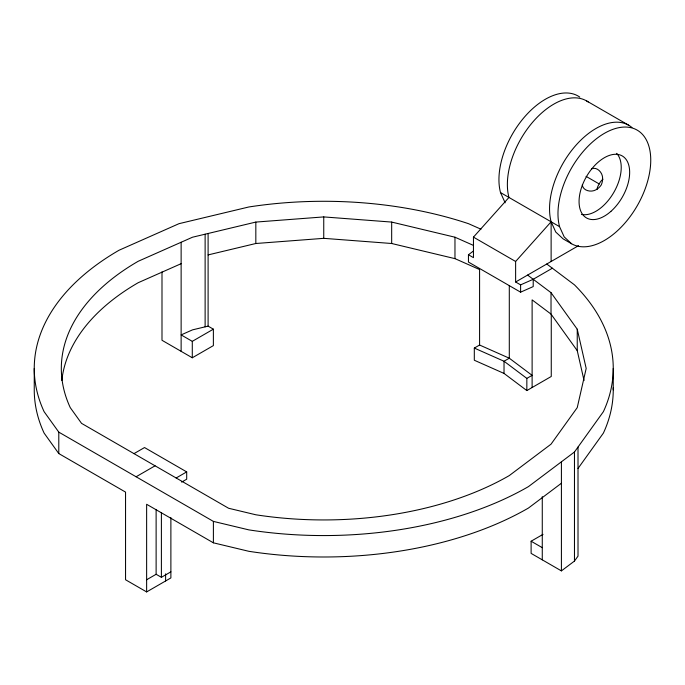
<?xml version="1.0" encoding="UTF-8"?>
<svg xmlns="http://www.w3.org/2000/svg" width="685" height="685" viewBox="0 0 685 685"><rect width="100%" height="100%" fill="white"/><g stroke="black" fill="none" stroke-linecap="round" stroke-linejoin="round"><path stroke-width="1.03" d="M480.973 229.201L468.497 223.678A289.498 167.14 0 0 0 248.818 206.981L178.999 223.678L119.044 250.239A289.498 167.14 0 0 0 44.114 411.685L58.79 432.132L213.395 521.396L248.818 529.873A289.498 167.14 0 0 0 528.46 486.607L574.467 451.997L603.382 411.685A289.498 167.14 0 0 0 574.467 284.857L546.767 264.016M578.012 468.471L603.382 433.108A289.498 167.14 0 0 0 613.229 387.787M543.034 534.343L531.115 541.219L531.115 553.394L561.409 570.888L574.467 561.066L578.012 556.126L578.012 447.048M473.292 251.121L468.454 254.76L473.455 257.646L473.455 237.13L508.955 197.451A65.597 37.872 -60 0 1 531.62 123.428A65.597 37.872 -60 0 1 588.218 101.971M552.358 268.22L533.213 279.283L520.609 284.866L515.625 281.997L515.625 261.482L551.125 221.794A65.597 37.872 -60 0 1 574.869 146.504A65.597 37.872 -60 0 1 631.972 127.538M561.409 483.242L528.46 508.039A289.498 167.14 0 0 1 248.818 551.297L213.395 542.82L146.633 504.28L146.633 591.926L125.552 579.758L125.552 492.104L58.79 453.564L44.114 433.108A289.498 167.14 0 0 1 34.25 389.851L34.25 368.427M213.377 329.168L208.103 326.128L192.536 329.853L181.131 334.905L192.288 341.344L213.377 329.168L213.377 345.608L192.288 357.775L161.994 340.282L161.994 271.876M133.986 453.641L144.526 447.553L186.697 471.897L186.697 479.2L181.636 482.12M136.092 476.769L155.067 465.809M176.156 477.984L186.697 471.897M515.625 281.997L578.551 245.658M526.842 390.57L504.023 373.419L474.311 360.242L474.311 348.074L479.586 345.026L509.297 358.204L532.117 375.354L526.842 378.394L526.842 390.57L551.262 376.476L551.262 314.475M146.633 579.758L156.12 574.278L161.395 577.318L170.882 571.838M146.633 591.926L170.882 577.926L170.882 517.629M181.131 263.682L138.182 282.717A262.432 151.513 0 0 0 61.821 380.5M468.454 254.76L468.454 262.064L520.609 292.17L533.213 286.587L533.213 279.283M591.557 168.844C596.481 166.686 601.319 171.421 602.363 176.045A12.082 9.778 -72.8 0 1 601.165 185.087A12.082 9.778 -47.2 0 1 593.929 190.653C589.4 192.057 582.892 190.233 582.293 184.89M473.309 245.341L454.968 237.207L391.674 222.077L323.748 216.914L255.83 222.077L192.536 237.207L138.182 261.285A262.432 151.513 0 0 0 70.264 407.635L81.541 423.356L228.602 508.261L255.83 514.778A262.432 151.513 0 0 0 509.315 475.561L551.023 444.18L577.241 407.635L586.18 368.427L577.241 329.211L551.023 292.666L527.613 275.07M208.103 254.914L255.83 243.5L323.748 238.337L391.674 243.5L454.968 258.639L479.586 269.548L479.586 345.026M474.311 348.074L504.023 361.243L526.842 378.394M586.557 100.909L628.727 125.252M586.052 176.362L599.212 183.957A12.082 9.778 -47.2 0 0 596.969 189.548M579.784 97.099A65.597 37.872 -60 0 0 523.186 118.565A65.597 37.872 -60 0 0 500.521 192.579L559.559 226.667L564.192 236.907L571.564 243.749A65.597 37.872 -60 0 0 646.4 185.301A65.597 37.872 -60 0 0 608.408 131.237A65.597 37.872 -60 0 0 559.559 226.667M571.564 243.749L563.13 238.877L555.758 232.044L551.125 221.794L551.125 261.499M473.455 237.13L515.625 261.482M531.115 541.219L542.272 547.666M584.065 380.56L577.241 350.634L551.023 314.09L532.117 299.876L532.117 387.53M500.521 192.579L505.153 202.828M613.246 368.427L613.246 389.851M577.241 329.211L577.241 350.634M574.467 451.997L574.467 561.066M561.409 461.81L561.409 570.888M551.023 292.666L551.023 314.09M542.272 496.642L542.272 559.842M520.609 284.866L520.609 292.17M509.297 285.671L509.297 358.204L504.023 361.243L504.023 373.419M454.968 237.207L454.968 258.639M391.674 222.077L391.674 243.5M323.748 216.914L323.748 238.337M255.83 222.077L255.83 243.5M213.395 521.396L213.395 542.82M208.103 233.482L208.103 326.128M205.123 234.201L205.123 326.839M192.288 341.344L192.288 357.775M181.131 242.259L181.131 351.337M165.607 573.867L165.607 580.974M161.395 512.474L161.395 577.318M156.12 509.435L156.12 574.278M58.79 432.132L58.79 453.564M616.654 153.346A35.783 20.661 -60 0 1 613.82 192.399A35.783 20.661 -60 0 1 581.419 214.379M599.212 183.965A12.082 9.778 -72.8 0 1 602.928 179.222M610.909 211.374A35.783 20.661 -60 0 0 622.254 155.949A35.783 20.661 -60 0 0 579.921 193.487A35.783 20.661 -60 0 0 610.909 211.374"/></g></svg>
